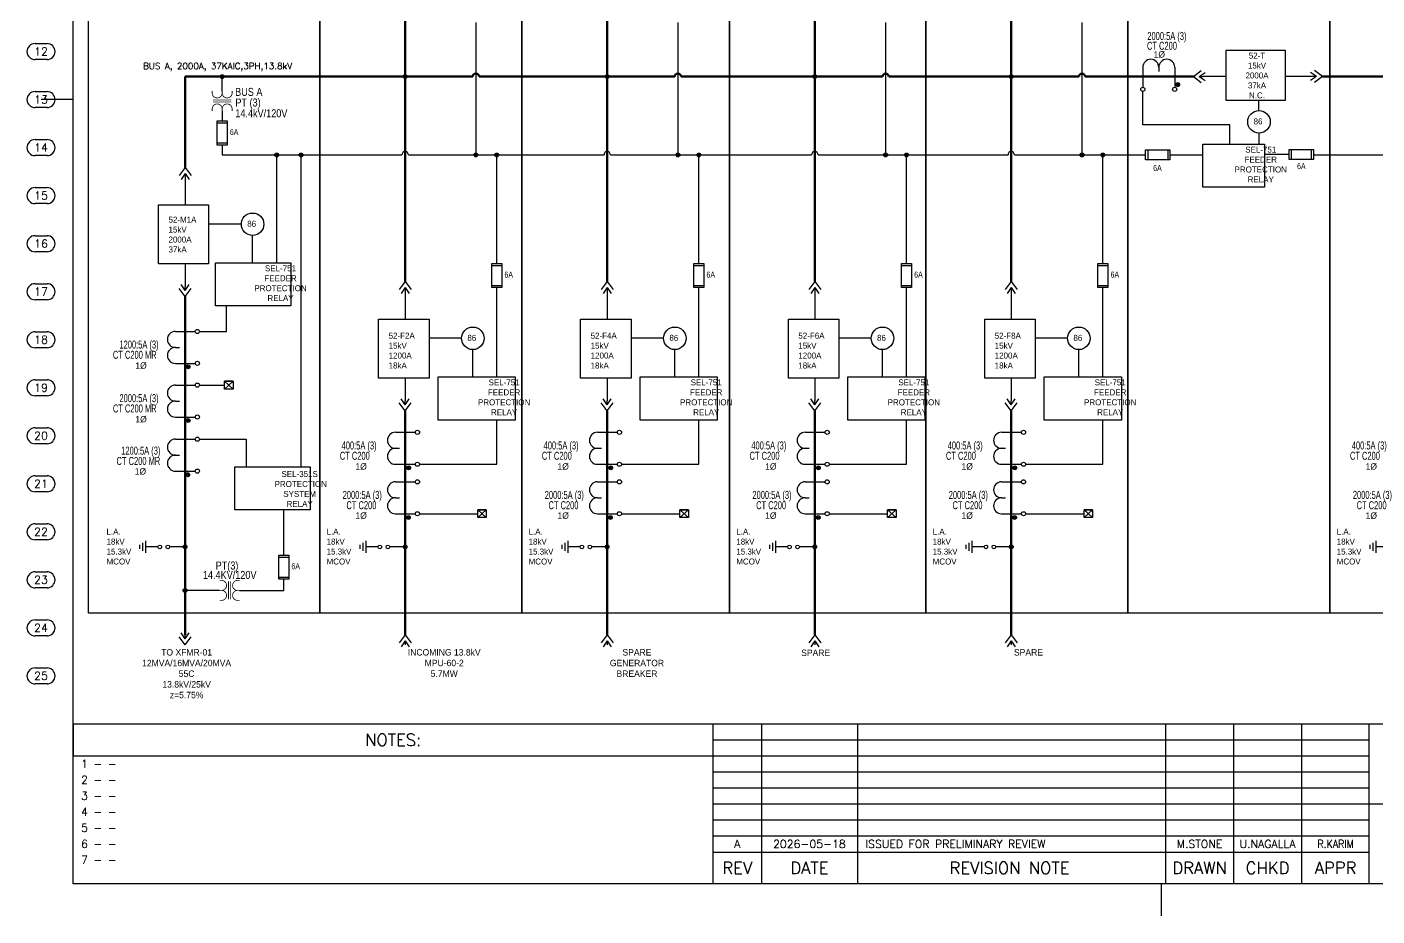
# Model space of a CAD drawing. Header units: inches. Extents: x -0.7 to 34.5, y -0.5 to 22.5.
# Drawn here: x -0.72 to 20.37, y -0.5 to 13.38 of the extents above; entities that cross this region are included whole.
import ezdxf
from ezdxf.enums import TextEntityAlignment as Align

# ---------------------------------------------------------------- set-up
doc = ezdxf.new("R2010")
doc.units = ezdxf.units.IN
doc.header["$MEASUREMENT"] = 0
for name, color, linetype in [('DESC', 7, 'Continuous'), ('INFORBORDER', 3, 'Continuous'), ('MISC', 7, 'Continuous'), ('SYMS', 7, 'Continuous'), ('TEXT', 3, 'Continuous'), ('TEXT2', 8, 'Continuous'), ('WIRES', 7, 'Continuous')]:
    doc.layers.add(name, color=color, linetype=linetype)
doc.styles.get("Standard").update_dxf_attribs({"font": 'ROMANS.SHX'})
doc.styles.add('TITLEBLK', font='romans.shx')
doc.styles.add('WD', font='txt')

# ---------------------------------------------------------------- blocks, each defined once
blk = doc.blocks.new('REVISION')
at = {"color": 3, "ltscale": 0.2}
for tag, p in [('REVISIONH', (2.368, -0.188)), ('REVISIONG', (2.368, -0.438)), ('REVISIONF', (2.368, -0.688)), ('REVISIONE', (2.368, -0.938)), ('REVISIOND', (2.368, -1.188)), ('REVISIONC', (2.368, -1.438)), ('REVISIONB', (2.368, -1.696)), ('REVISIONA', (2.375, -1.938))]:
    blk.add_attdef(tag, p, '', height=0.125, dxfattribs=at)
at = {"layer": 'TEXT', "style": 'TITLEBLK'}
for tag, p in [('REVH', (0.368, -0.125)), ('DATEH', (1.493, -0.125)), ('DRAWNH', (7.594, -0.125)), ('CHKDH', (8.656, -0.125)), ('APPRH', (9.719, -0.125)), ('REVG', (0.368, -0.375)), ('DATEG', (1.493, -0.375)), ('DRAWNG', (7.594, -0.375)), ('CHKDG', (8.656, -0.375)), ('APPRG', (9.719, -0.375)), ('REVF', (0.368, -0.625)), ('DATEF', (1.493, -0.625)), ('DRAWNF', (7.594, -0.625)), ('CHKDF', (8.656, -0.625)), ('APPRF', (9.719, -0.625)), ('REVE', (0.368, -0.875)), ('DATEE', (1.493, -0.875)), ('DRAWNE', (7.594, -0.875)), ('CHKDE', (8.656, -0.875)), ('APPRE', (9.719, -0.875)), ('REVD', (0.368, -1.125)), ('DATED', (1.493, -1.125)), ('DRAWND', (7.594, -1.125)), ('CHKDD', (8.656, -1.125)), ('APPRD', (9.719, -1.125)), ('REVC', (0.368, -1.375)), ('DATEC', (1.493, -1.375)), ('DRAWNC', (7.594, -1.375)), ('CHKDC', (8.656, -1.375)), ('APPRC', (9.719, -1.375)), ('REVB', (0.368, -1.625)), ('DATEB', (1.493, -1.639)), ('DRAWNB', (7.594, -1.625)), ('CHKDB', (8.656, -1.639)), ('APPRB', (9.719, -1.639)), ('REVA', (0.375, -1.875)), ('DATEA', (1.5, -1.875)), ('DRAWNA', (7.594, -1.875)), ('CHKDA', (8.656, -1.875)), ('APPRA', (9.719, -1.875))]:
    blk.add_attdef(tag, text='', height=0.125, dxfattribs=at).set_placement(p, align=Align.MIDDLE)
blk = doc.blocks.new('NOTES')
at = {"layer": 'TEXT', "color": 7}
for tag, p in [('NOTE1', (0.125, 1.8125)), ('NOTE2', (0.125, 1.5625)), ('NOTE3', (0.125, 1.3125)), ('NOTE4', (0.125, 1.0625)), ('NOTE5', (0.125, 0.8125)), ('NOTE6', (0.125, 0.5625)), ('NOTE7', (0.125, 0.3125)), ('NOTE8', (0.125, 0.0625))]:
    blk.add_attdef(tag, p, '', height=0.125, dxfattribs=at)
blk = doc.blocks.new('IOM_TITLE_BLOCK_BORDER')
at = {"layer": 'INFORBORDER', "color": 5}
for p, q in [((0, 0), (0, 22)), ((0, 12.25), (-0.5, 12.25)), ((34, 0), (0, 0)), ((17, -0.5), (17, 0))]:
    blk.add_line(p, q, dxfattribs=at)
blk = doc.blocks.new('LINEREF_ENCASEMENT')
for p, q in [((-0.09375, 0), (0.09375, 0)), ((0.09375, -0.25), (-0.09375, -0.25))]:
    blk.add_line(p, q)
for centre, start, end in [((-0.09375, -0.125), 90, 270), ((0.09375, -0.125), 270, 90)]:
    blk.add_arc(centre, 0.125, start, end)
blk = doc.blocks.new('VCN1PJ')
for p, q in [((0, 0.062), (-0.094, -0.062)), ((0, 0.062), (0.094, -0.062)), ((0, -0.031), (-0.062, -0.125)), ((0, -0.031), (0.062, -0.125)), ((0, -0.031), (0, -0.094))]:
    blk.add_line(p, q)
at = {"style": 'WD', "width": 0.7}
for tag, p in [('INST', (0.229, 0.85)), ('DESC1', (-0.062, 0.511)), ('LOC', (-0.062, 0.68)), ('DESC2', (-0.062, 0.354))]:
    blk.add_attdef(tag, text='', height=0.125, dxfattribs=at).set_placement(p, align=Align.RIGHT)
at = {"style": 'WD'}
blk.add_attdef('TAG1', text='', height=0.125, dxfattribs=at).set_placement((-0.062, 0.094), align=Align.RIGHT)
for tag, p, height, flags in [('WDBLKNAM', (-0.132, 0.045), 0.01, 9), ('FAMILY', (-0.132, 0.064), 0.01, 9), ('X2TERM02', (0, 0.062), 0.0125, 1), ('X2TERMDESC02', (0.026, 0.042), 0.01, 1), ('X8TERM01', (0, -0.094), 0.0125, 1), ('X8TERMDESC01', (0.013, -0.115), 0.01, 1)]:
    blk.add_attdef(tag, p, '', height=height, dxfattribs=dict(at, flags=flags))
at = {"linetype": 'Continuous', "style": 'WD', "flags": 9}
for tag, p in [('MFG', (-0.109, 0)), ('CAT', (-0.107, 0.019)), ('ASSYCODE', (-0.109, -0.014))]:
    blk.add_attdef(tag, text='', height=0.01, dxfattribs=at).set_placement(p, align=Align.CENTER)
at = {"linetype": 'Continuous', "style": 'WD', "flags": 8}
blk.add_attdef('TERM02', (0.047, 0.062), '', height=0.125, dxfattribs=at)
at = {"style": 'WD'}
for tag, p in [('X4LINK', (-0.125, -0.062)), ('X1LINK', (0.125, -0.062))]:
    blk.add_attdef(tag, p, '', height=0.01, dxfattribs=at)
at = {"linetype": 'Continuous', "style": 'WD', "flags": 8}
blk.add_attdef('TERM01', text='', height=0.125, dxfattribs=at).set_placement((0.047, -0.156), align=Align.TOP_LEFT)
blk = doc.blocks.new('VXF1CT')
for p, q in [((-0.344, 0.25), (-0.032, 0.25)), ((-0.344, 0), (-0.281, 0)), ((-0.344, -0.25), (-0.032, -0.25))]:
    blk.add_line(p, q)
for centre in [(0, 0.249), (0, -0.249)]:
    blk.add_circle(centre, 0.0322)
for centre in [(-0.344, 0.125), (-0.344, -0.125)]:
    blk.add_arc(centre, 0.125, 90, 270)
at = {"linetype": 'Continuous', "style": 'WD', "flags": 8}
for tag, p in [('TERM02', (-0.045, 0.267)), ('TERM01', (-0.055, -0.231))]:
    blk.add_attdef(tag, text='', height=0.125, dxfattribs=at).set_placement(p, align=Align.RIGHT)
at = {"style": 'WD'}
for tag, p, height, flags in [('X2TERM02', (0, 0.281), 0.0125, 1), ('X1TERM02', (0.032, 0.249), 0.0125, 1), ('FAMILY', (-0.196, 0.191), 0.01, 9), ('X8TERM01', (0, -0.283), 0.0125, 1), ('X1TERM01', (0.032, -0.251), 0.0125, 1)]:
    blk.add_attdef(tag, p, '', height=height, dxfattribs=dict(at, flags=flags))
blk.add_attdef('TYPE', text='', height=0.125, dxfattribs=at).set_placement((-0.047, -0.047), align=Align.CENTER)
at = {"linetype": 'Continuous', "style": 'WD', "flags": 9}
for tag, p in [('ASSYCODE', (-0.171, 0.119)), ('MFG', (-0.173, 0.143)), ('CAT', (-0.171, 0.162))]:
    blk.add_attdef(tag, text='', height=0.01, dxfattribs=at).set_placement(p, align=Align.CENTER)
at = {"style": 'WD'}
blk.add_attdef('TAG1', (0.281, 0.031), '', height=0.125, dxfattribs=at)
at = {"style": 'WD', "width": 0.7}
blk.add_attdef('RATING1', (0.281, -0.125), '', height=0.125, dxfattribs=at)
for tag, p in [('INST', (-0.227, -0.422)), ('DESC1', (-0.201, -0.757)), ('LOC', (-0.201, -0.601)), ('DESC2', (-0.201, -0.914))]:
    blk.add_attdef(tag, text='', height=0.125, dxfattribs=at).set_placement(p, align=Align.CENTER)
blk = doc.blocks.new('WDDOT')
for radius in [0.03, 0.0187, 0.00929]:
    blk.add_circle((0, 0), radius)
blk = doc.blocks.new('HXF1T1_1-')
for points in [[(-0.156, 0, 0.0125, 0.0125, 0), (-0.126, 0, 0.0125, 0.0125, 1.005682), (-0.125, 0.156, 0, 0, 0)], [(0.156, 0, 0.0125, 0.0125, 0), (0.124, 0, 0.0125, 0.0125, 0.994377), (0.125, -0.156, 0, 0, 0)]]:
    blk.add_lwpolyline(points, format="xyseb")
at = {"const_width": 0.0125}
for points in [[(-0.156, 0.156), (-0.125, 0.156)], [(-0.016, -0.141), (-0.016, 0.141)], [(0.016, -0.141), (0.016, 0.141)], [(0.156, 0.156), (0.125, 0.156)], [(-0.156, -0.156), (-0.125, -0.156)], [(0.156, -0.156), (0.125, -0.156)]]:
    blk.add_lwpolyline(points, dxfattribs=at)
for points in [[(-0.125, -0.156, 1.000009), (-0.125, 0)], [(0.125, 0.156, 1.000009), (0.125, 0)]]:
    blk.add_lwpolyline(points, format="xyb", dxfattribs=at)
at = {"style": 'WD', "width": 0.85}
for tag, p in [('INST', (-0.012, 0.592)), ('LOC', (-0.012, 0.42)), ('TAG1', (-0.01, 0.25)), ('RATING1', (-0.01, -0.344)), ('RATING2', (-0.01, -0.516)), ('DESC1', (-0.01, -0.687)), ('DESC2', (-0.01, -0.859)), ('DESC3', (-0.01, -1.031))]:
    blk.add_attdef(tag, text='', height=0.125, dxfattribs=at).set_placement(p, align=Align.CENTER)
at = {"style": 'WD', "flags": 9}
blk.add_attdef('WDTYPE', text='', height=0.01, dxfattribs=at).set_placement((-0.221, 0.075), align=Align.RIGHT)
at = {"color": 7, "style": 'WD', "flags": 1}
for tag, p in [('X4TERM01', (-0.156, 0)), ('X1TERM02', (0.156, 0))]:
    blk.add_attdef(tag, p, '', height=0.0125, dxfattribs=at)
at = {"style": 'WD'}
for tag, p in [('X2LINK', (0, 0.156)), ('X8LINK', (0, -0.172))]:
    blk.add_attdef(tag, p, '', height=0.01, dxfattribs=at)
at = {"linetype": 'Continuous', "style": 'WD', "flags": 9}
for tag, p in [('ASSYCODE', (0.219, 0.062)), ('MFG', (0.228, 0.089)), ('CAT', (0.23, 0.108))]:
    blk.add_attdef(tag, text='', height=0.01, dxfattribs=at).set_placement(p, align=Align.CENTER)
at = {"style": 'WD', "flags": 9}
for tag, p in [('FAMILY', (0.206, 0.131)), ('CONTACT', (0.206, 0.04))]:
    blk.add_attdef(tag, p, '', height=0.01, dxfattribs=at)
at = {"linetype": 'Continuous', "style": 'WD', "flags": 8}
blk.add_attdef('TERM01', text='', height=0.125, dxfattribs=at).set_placement((-0.229, -0.031), align=Align.TOP_RIGHT)
blk.add_attdef('TERM02', text='', height=0.125, dxfattribs=at).set_placement((0.208, -0.031), align=Align.TOP_LEFT)
blk = doc.blocks.new('VFU1')
for p, q in [((-0.078, -0.188), (-0.078, 0.188)), ((-0.078, 0.188), (0.078, 0.188)), ((-0.078, 0.156), (0.078, 0.156)), ((0.078, 0.188), (0.078, -0.188)), ((-0.078, -0.156), (0.078, -0.156)), ((0.078, -0.188), (-0.078, -0.188))]:
    blk.add_line(p, q)
at = {"linetype": 'Continuous', "style": 'WD'}
for tag, height, flags, p in [('TERM01', 0.0625, 8, (-0.055, 0.207)), ('MFG', 0.01, 9, (-0.08, -0.088)), ('CAT', 0.01, 9, (-0.08, -0.073))]:
    blk.add_attdef(tag, text='', height=height, dxfattribs=dict(at, flags=flags)).set_placement(p, align=Align.RIGHT)
at = {"style": 'WD'}
for tag, p, height, width in [('INST', (0.281, 0.163), 0.0625, 0.7), ('TAG1', (0.158, -0.061), 0.109, 0.9), ('LOC', (0.281, 0.078), 0.0625, 0.7), ('DESC1', (0.281, -0.196), 0.0625, 0.7), ('DESC2', (0.281, -0.29), 0.0625, 0.7), ('DESC3', (0.281, -0.375), 0.0625, 0.7)]:
    blk.add_attdef(tag, p, '', height=height, dxfattribs=dict(at, width=width))
at = {"color": 7, "style": 'WD'}
for tag, p in [('X4LINK', (-0.125, 0)), ('X1LINK', (0.141, 0))]:
    blk.add_attdef(tag, p, '', height=0.01, dxfattribs=at)
at = {"style": 'WD', "width": 0.7}
blk.add_attdef('RATING1', text='', height=0.0938, rotation=90, dxfattribs=at).set_placement((0, 0), align=Align.MIDDLE_CENTER)
at = {"color": 7, "style": 'WD', "flags": 1}
for tag, p in [('X2TERM01', (0, 0.188)), ('X8TERM02', (0, -0.188))]:
    blk.add_attdef(tag, p, '', height=0.0109, dxfattribs=at)
at = {"linetype": 'Continuous', "style": 'WD', "flags": 9}
blk.add_attdef('ASSYCODE', text='', height=0.01, dxfattribs=at).set_placement((-0.098, -0.108), align=Align.CENTER)
at = {"style": 'WD', "flags": 9}
blk.add_attdef('FAMILY', text='', height=0.01, dxfattribs=at).set_placement((-0.08, -0.036), align=Align.RIGHT)
at = {"linetype": 'Continuous', "style": 'WD', "flags": 8}
blk.add_attdef('TERM02', text='', height=0.0625, dxfattribs=at).set_placement((-0.041, -0.213), align=Align.TOP_RIGHT)
blk = doc.blocks.new('HGND2')
for p, q in [((0, 0.09375), (0, -0.09375)), ((0.046875, 0.0625), (0.046875, -0.0625)), ((0.09375, 0.03125), (0.09375, -0.03125))]:
    blk.add_line(p, q)
at = {"style": 'WD', "flags": 1}
blk.add_attdef('X4TERM01', (0, 0), '', height=0.01, dxfattribs=at)
blk = doc.blocks.new('VXF1T1_1-')
at = {"const_width": 0.0125}
for points in [[(-0.156, 0.156), (-0.156, 0.125)], [(-0.141, 0.016), (0.141, 0.016)], [(0, 0.156), (0, 0.125)], [(0.156, 0.156), (0.156, 0.125)], [(-0.156, -0.156), (-0.156, -0.125)], [(-0.141, -0.016), (0.141, -0.016)], [(0, -0.156), (0, -0.125)], [(0.156, -0.156), (0.156, -0.125)]]:
    blk.add_lwpolyline(points, dxfattribs=at)
for points in [[(-0.156, 0.125, 1.000009), (0, 0.125)], [(0, 0.125, 1.000009), (0.156, 0.125)], [(0, -0.125, 1.000009), (-0.156, -0.125)], [(0.156, -0.125, 1.000009), (0, -0.125)]]:
    blk.add_lwpolyline(points, format="xyb", dxfattribs=at)
at = {"linetype": 'Continuous', "style": 'WD', "width": 0.85, "flags": 8}
blk.add_attdef('TERM01', text='', height=0.125, dxfattribs=at).set_placement((-0.055, 0.238), align=Align.RIGHT)
at = {"style": 'WD', "width": 0.85}
for tag, p in [('LOC', (0.203, 0.109)), ('INST', (0.203, 0.281)), ('TAG1', (0.205, -0.061)), ('DESC1', (0.203, -0.234)), ('DESC2', (0.203, -0.406)), ('DESC3', (0.203, -0.578))]:
    blk.add_attdef(tag, p, '', height=0.125, dxfattribs=at)
for tag, p in [('RATING1', (-0.281, 0.031)), ('RATING2', (-0.281, -0.141))]:
    blk.add_attdef(tag, text='', height=0.125, dxfattribs=at).set_placement(p, align=Align.RIGHT)
at = {"color": 7, "style": 'WD', "flags": 1}
for tag, p in [('X2TERM01', (0, 0.156)), ('X8TERM02', (0, -0.156))]:
    blk.add_attdef(tag, p, '', height=0.0125, dxfattribs=at)
at = {"style": 'WD', "flags": 9}
for tag, p in [('WDBLKNAM', (-0.191, -0.153)), ('FAMILY', (-0.205, -0.021)), ('WDTYPE', (-0.191, -0.138))]:
    blk.add_attdef(tag, text='', height=0.01, dxfattribs=at).set_placement(p, align=Align.RIGHT)
at = {"linetype": 'Continuous', "style": 'WD', "flags": 9}
blk.add_attdef('ASSYCODE', text='', height=0.01, dxfattribs=at).set_placement((-0.216, -0.091), align=Align.CENTER)
for tag, p in [('MFG', (-0.205, -0.073)), ('CAT', (-0.205, -0.058))]:
    blk.add_attdef(tag, text='', height=0.01, dxfattribs=at).set_placement(p, align=Align.RIGHT)
at = {"linetype": 'Continuous', "style": 'WD', "width": 0.85, "flags": 8}
blk.add_attdef('TERM02', text='', height=0.125, dxfattribs=at).set_placement((-0.041, -0.213), align=Align.TOP_RIGHT)
blk = doc.blocks.new('HXF1CT')
for p, q in [((-0.25, 0.344), (-0.25, 0.032)), ((0, 0.344), (0, 0.281)), ((0.25, 0.344), (0.25, 0.032))]:
    blk.add_line(p, q)
for centre in [(-0.249, 0), (0.249, 0)]:
    blk.add_circle(centre, 0.0322)
for centre in [(-0.125, 0.344), (0.125, 0.344)]:
    blk.add_arc(centre, 0.125, 0, 180)
at = {"style": 'WD', "width": 0.7}
for tag, p in [('INST', (-0.388, 0.577)), ('LOC', (-0.388, 0.408)), ('DESC1', (-0.388, 0.252)), ('DESC2', (-0.388, 0.095))]:
    blk.add_attdef(tag, text='', height=0.125, dxfattribs=at).set_placement(p, align=Align.RIGHT)
at = {"style": 'WD'}
blk.add_attdef('TYPE', text='', height=0.125, dxfattribs=at).set_placement((0, 0.125), align=Align.CENTER)
blk.add_attdef('TAG1', (0.368, 0.188), '', height=0.125, dxfattribs=at)
for tag, p, height, flags in [('X4TERM01', (-0.281, 0), 0.0125, 1), ('X1TERM02', (0.281, 0), 0.0125, 1), ('FAMILY', (0.304, 0.191), 0.01, 9), ('X8TERM01', (-0.249, -0.032), 0.0125, 1), ('X8TERM02', (0.249, -0.032), 0.0125, 1)]:
    blk.add_attdef(tag, p, '', height=height, dxfattribs=dict(at, flags=flags))
at = {"linetype": 'Continuous', "style": 'WD', "flags": 9}
for tag, p in [('ASSYCODE', (0.328, 0.125)), ('MFG', (0.327, 0.143)), ('CAT', (0.329, 0.162))]:
    blk.add_attdef(tag, text='', height=0.01, dxfattribs=at).set_placement(p, align=Align.CENTER)
at = {"style": 'WD', "width": 0.7}
blk.add_attdef('RATING1', (0.368, 0.031), '', height=0.125, dxfattribs=at)
at = {"linetype": 'Continuous', "style": 'WD', "flags": 8}
for tag, p in [('TERM01', (-0.188, -0.031)), ('TERM02', (0.328, -0.031))]:
    blk.add_attdef(tag, text='', height=0.125, dxfattribs=at).set_placement(p, align=Align.TOP_LEFT)
blk = doc.blocks.new('HFU1')
for p, q in [((-0.188, -0.078), (-0.188, 0.078)), ((-0.188, 0.078), (0.188, 0.078)), ((-0.156, 0.078), (-0.156, -0.078)), ((0.156, 0.078), (0.156, -0.078)), ((0.188, 0.078), (0.188, -0.078)), ((0.188, -0.078), (-0.188, -0.078))]:
    blk.add_line(p, q)
at = {"style": 'WD', "width": 0.7}
for tag, p in [('INST', (0, 0.366)), ('LOC', (0, 0.281)), ('DESC1', (0.008, -0.228)), ('DESC2', (0.008, -0.322)), ('DESC3', (0.008, -0.406))]:
    blk.add_attdef(tag, text='', height=0.0625, dxfattribs=at).set_placement(p, align=Align.CENTER)
at = {"style": 'WD'}
blk.add_attdef('TAG1', text='', height=0.109, dxfattribs=at).set_placement((0, 0.125), align=Align.CENTER)
at = {"linetype": 'Continuous', "style": 'WD', "flags": 9}
for tag, p in [('ASSYCODE', (0.157, 0.251)), ('MFG', (0.156, 0.083)), ('CAT', (0.156, 0.102))]:
    blk.add_attdef(tag, text='', height=0.01, dxfattribs=at).set_placement(p, align=Align.CENTER)
at = {"style": 'WD'}
for tag, p, height, flags in [('X4TERM01', (-0.188, 0), 0.0109, 1), ('FAMILY', (0.129, 0.108), 0.01, 9), ('X1TERM02', (0.188, 0), 0.0109, 1)]:
    blk.add_attdef(tag, p, '', height=height, dxfattribs=dict(at, flags=flags))
at = {"style": 'WD', "width": 0.7}
blk.add_attdef('RATING1', text='', height=0.0938, dxfattribs=at).set_placement((0, 0), align=Align.MIDDLE_CENTER)
at = {"style": 'WD'}
for tag, p in [('X2LINK', (0, 0.109)), ('X8LINK', (0, -0.109))]:
    blk.add_attdef(tag, p, '', height=0.01, dxfattribs=at)
at = {"linetype": 'Continuous', "style": 'WD', "flags": 8}
blk.add_attdef('TERM01', text='', height=0.0625, dxfattribs=at).set_placement((-0.25, -0.016), align=Align.TOP_RIGHT)
blk.add_attdef('TERM02', text='', height=0.0625, dxfattribs=at).set_placement((0.25, -0.016), align=Align.TOP_LEFT)

msp = doc.modelspace()

# ---------------------------------------------------------------- linework, layer by layer
at = {"color": 7, "lineweight": 70, "ltscale": 0.4}
for p, q in [((5.187, 12.609), (5.187, 13.58)), ((8.343, 12.609), (8.343, 13.58)), ((11.586, 12.609), (11.586, 13.58)), ((14.653, 12.609), (14.653, 13.58)), ((1.75, 11.192), (1.75, 12.609)), ((1.75, 12.609), (6.242, 12.609)), ((5.187, 9.408), (5.187, 12.609)), ((6.342, 12.609), (9.397, 12.609)), ((8.343, 9.408), (8.343, 12.609)), ((9.497, 12.609), (12.641, 12.609)), ((11.586, 9.408), (11.586, 12.609)), ((12.741, 12.609), (15.708, 12.609)), ((14.653, 9.408), (14.653, 12.609)), ((15.808, 12.609), (17.497, 12.609)), ((22.018, 12.609), (19.515, 12.609)), ((1.75, 9.174), (1.75, 3.893)), ((5.187, 7.391), (5.187, 3.893)), ((8.343, 7.391), (8.343, 3.893)), ((11.586, 7.391), (11.586, 3.893)), ((14.653, 7.391), (14.653, 3.893))]:
    msp.add_line(p, q, dxfattribs=at)
at = {"color": 7, "ltscale": 0.2}
for p, q in [((2.367, 7.73), (2.499, 7.853)), ((2.499, 7.853), (2.367, 7.853)), ((2.367, 7.853), (2.499, 7.73)), ((6.324, 5.721), (6.455, 5.844)), ((6.455, 5.844), (6.324, 5.844)), ((6.324, 5.844), (6.455, 5.721)), ((9.479, 5.721), (9.611, 5.844)), ((9.611, 5.844), (9.479, 5.844)), ((9.479, 5.844), (9.611, 5.721)), ((12.723, 5.721), (12.854, 5.844)), ((12.854, 5.844), (12.723, 5.844)), ((12.723, 5.844), (12.854, 5.721)), ((15.79, 5.721), (15.921, 5.844)), ((15.921, 5.844), (15.79, 5.844)), ((15.79, 5.844), (15.921, 5.721))]:
    msp.add_line(p, q, dxfattribs=at)
for points in [[(0.243, 18.281), (3.853, 18.281), (3.853, 4.231), (0.243, 4.231)], [(3.853, 18.281), (7.008, 18.281), (7.008, 4.231), (3.853, 4.231)], [(7.008, 18.281), (10.252, 18.281), (10.252, 4.231), (7.008, 4.231)], [(10.252, 18.281), (13.319, 18.281), (13.319, 4.231), (10.252, 4.231)], [(13.319, 18.281), (16.474, 18.281), (16.474, 4.231), (13.319, 4.231)], [(16.474, 18.281), (19.629, 18.281), (19.629, 4.231), (16.474, 4.231)], [(19.629, 18.281), (23.059, 18.281), (23.059, 4.231), (19.629, 4.231)], [(18.929, 13.023), (18.929, 12.234), (18.009, 12.234), (18.009, 13.023)], [(17.643, 11.555), (18.606, 11.555), (18.606, 10.882), (17.643, 10.882)], [(1.337, 10.606), (2.114, 10.606), (2.114, 9.686), (1.337, 9.686)], [(2.225, 9.7), (3.404, 9.7), (3.404, 9.027), (2.225, 9.027)], [(4.773, 8.823), (5.562, 8.823), (5.562, 7.902), (4.773, 7.902)], [(7.928, 8.823), (8.718, 8.823), (8.718, 7.902), (7.928, 7.902)], [(11.172, 8.823), (11.961, 8.823), (11.961, 7.902), (11.172, 7.902)], [(14.239, 8.823), (15.028, 8.823), (15.028, 7.902), (14.239, 7.902)], [(2.367, 7.853), (2.499, 7.853), (2.499, 7.73), (2.367, 7.73)], [(5.703, 7.918), (6.907, 7.918), (6.907, 7.246), (5.703, 7.246)], [(8.859, 7.918), (10.062, 7.918), (10.062, 7.246), (8.859, 7.246)], [(12.102, 7.918), (13.306, 7.918), (13.306, 7.246), (12.102, 7.246)], [(15.169, 7.918), (16.373, 7.918), (16.373, 7.246), (15.169, 7.246)], [(2.525, 6.516), (3.704, 6.516), (3.704, 5.844), (2.525, 5.844)], [(6.324, 5.844), (6.455, 5.844), (6.455, 5.721), (6.324, 5.721)], [(9.479, 5.844), (9.611, 5.844), (9.611, 5.721), (9.479, 5.721)], [(12.723, 5.844), (12.854, 5.844), (12.854, 5.721), (12.723, 5.721)], [(15.79, 5.844), (15.921, 5.844), (15.921, 5.721), (15.79, 5.721)]]:
    msp.add_lwpolyline(points, close=True, dxfattribs=at)
at = {"color": 5, "ltscale": 0.2}
msp.add_lwpolyline([(0, 2.5), (0, 2), (10, 2), (10, 2.5)], dxfattribs=at)
at = {"color": 7, "ltscale": 0.2}
for centre, radius in [((18.522, 11.902), 0.176), ((2.805, 10.303), 0.176), ((6.243, 8.522), 0.176), ((9.398, 8.522), 0.176), ((12.642, 8.522), 0.176), ((15.709, 8.522), 0.176), ((1.356, 5.265), 0.0289), ((1.48, 5.265), 0.0289), ((4.793, 5.265), 0.0289), ((4.917, 5.265), 0.0289), ((7.948, 5.265), 0.0289), ((8.072, 5.265), 0.0289), ((11.192, 5.265), 0.0289), ((11.316, 5.265), 0.0289), ((14.259, 5.265), 0.0289), ((14.383, 5.265), 0.0289)]:
    msp.add_circle(centre, radius, dxfattribs=at)
at = {"color": 7, "lineweight": 70, "ltscale": 0.4}
for centre in [(6.292, 12.609), (9.447, 12.609), (12.691, 12.609), (15.758, 12.609)]:
    msp.add_arc(centre, 0.05, 0, 180, dxfattribs=at)
at = {"layer": 'INFORBORDER', "color": 5}
for p, q in [((0, 2.5), (34, 2.5)), ((10, 0), (10, 2.5)), ((20.243, 0), (20.243, 2.5)), ((20.243, 1.254), (27.134, 1.254))]:
    msp.add_line(p, q, dxfattribs=at)
at = {"layer": 'INFORBORDER', "color": 51}
for p, q in [((10.75, 2.5), (10.75, 0)), ((12.25, 2.5), (12.25, 0)), ((17.062, 2.5), (17.062, 0)), ((18.125, 2.5), (18.125, 0)), ((19.188, 2.5), (19.188, 0)), ((10, 2.25), (20.243, 2.25)), ((10, 2), (20.243, 2)), ((10, 1.75), (20.243, 1.75)), ((10, 1.5), (20.243, 1.5)), ((10, 1.25), (20.243, 1.25)), ((10, 1), (20.243, 1)), ((10, 0.75), (20.243, 0.75))]:
    msp.add_line(p, q, dxfattribs=at)
at = {"layer": 'INFORBORDER', "color": 240}
msp.add_line((10, 0.499), (20.243, 0.499), dxfattribs=at)
at = {"layer": 'WIRES', "color": 7, "ltscale": 0.2}
for p, q in [((6.292, 13.455), (6.292, 11.386)), ((9.447, 13.455), (9.447, 11.386)), ((12.691, 13.455), (12.691, 11.386)), ((15.758, 13.455), (15.758, 11.386)), ((2.329, 12.385), (2.329, 12.609)), ((18.009, 12.609), (17.653, 12.609)), ((19.358, 12.609), (18.929, 12.609)), ((16.708, 11.856), (16.708, 12.377)), ((18.522, 12.078), (18.522, 12.234)), ((2.329, 12.072), (2.329, 11.917)), ((18.066, 11.856), (16.708, 11.856)), ((18.066, 11.555), (18.066, 11.856)), ((18.522, 11.726), (18.522, 11.555)), ((2.329, 11.542), (2.329, 11.386)), ((2.329, 11.386), (5.137, 11.386)), ((3.181, 9.7), (3.181, 11.386)), ((3.561, 6.516), (3.561, 11.386)), ((5.237, 11.386), (8.293, 11.386)), ((6.618, 9.691), (6.618, 11.386)), ((8.393, 11.386), (11.536, 11.386)), ((9.773, 9.691), (9.773, 11.386)), ((11.636, 11.386), (14.603, 11.386)), ((13.017, 9.691), (13.017, 11.386)), ((14.703, 11.386), (16.752, 11.386)), ((16.084, 9.691), (16.084, 11.386)), ((17.127, 11.386), (17.643, 11.386)), ((18.995, 11.391), (18.607, 11.391)), ((19.37, 11.386), (20.914, 11.386)), ((1.75, 11.035), (1.75, 10.606)), ((2.629, 10.303), (2.114, 10.303)), ((2.805, 9.7), (2.805, 10.127)), ((1.75, 9.686), (1.75, 9.33)), ((6.618, 7.918), (6.618, 9.316)), ((9.773, 7.918), (9.773, 9.316)), ((13.017, 7.918), (13.017, 9.316)), ((16.084, 7.918), (16.084, 9.316)), ((5.187, 9.252), (5.187, 8.823)), ((8.343, 9.252), (8.343, 8.823)), ((11.586, 9.252), (11.586, 8.823)), ((14.653, 9.252), (14.653, 8.823)), ((2.396, 8.629), (2.396, 9.027)), ((1.974, 8.629), (2.396, 8.629)), ((6.066, 8.522), (5.562, 8.522)), ((9.222, 8.522), (8.718, 8.522)), ((12.465, 8.522), (11.961, 8.522)), ((15.532, 8.522), (15.028, 8.522)), ((6.243, 7.918), (6.243, 8.345)), ((9.398, 7.918), (9.398, 8.345)), ((12.642, 7.918), (12.642, 8.345)), ((15.709, 7.918), (15.709, 8.345)), ((5.187, 7.902), (5.187, 7.547)), ((8.343, 7.902), (8.343, 7.547)), ((11.586, 7.902), (11.586, 7.547)), ((14.653, 7.902), (14.653, 7.547)), ((1.974, 7.791), (2.367, 7.791)), ((6.618, 6.555), (6.618, 7.246)), ((9.773, 6.555), (9.773, 7.246)), ((13.017, 6.555), (13.017, 7.246)), ((16.084, 6.555), (16.084, 7.246)), ((1.974, 6.946), (2.702, 6.946)), ((2.702, 6.946), (2.702, 6.513)), ((5.411, 6.555), (6.618, 6.555)), ((8.567, 6.555), (9.773, 6.555)), ((11.81, 6.555), (13.017, 6.555)), ((14.877, 6.555), (16.084, 6.555)), ((3.291, 5.136), (3.291, 5.846)), ((5.411, 5.782), (6.324, 5.782)), ((8.567, 5.782), (9.479, 5.782)), ((11.81, 5.782), (12.723, 5.782)), ((14.877, 5.782), (15.79, 5.782)), ((1.327, 5.265), (1.133, 5.265)), ((1.75, 5.265), (1.509, 5.265)), ((4.764, 5.265), (4.571, 5.265)), ((5.187, 5.265), (4.946, 5.265)), ((7.919, 5.265), (7.726, 5.265)), ((8.343, 5.265), (8.101, 5.265)), ((11.163, 5.265), (10.97, 5.265)), ((11.586, 5.265), (11.345, 5.265)), ((14.23, 5.265), (14.036, 5.265)), ((14.653, 5.265), (14.412, 5.265)), ((20.54, 5.265), (20.347, 5.265)), ((3.291, 4.585), (3.291, 4.761)), ((2.288, 4.585), (1.75, 4.585)), ((2.601, 4.585), (3.291, 4.585))]:
    msp.add_line(p, q, dxfattribs=at)
for centre in [(5.187, 11.386), (8.343, 11.386), (11.586, 11.386), (14.653, 11.386)]:
    msp.add_arc(centre, 0.05, 0, 180, dxfattribs=at)

# ---------------------------------------------------------------- block references
at = {"color": 7, "ltscale": 0.2}
msp.add_blockref('IOM_TITLE_BLOCK_BORDER', (0, 0), dxfattribs=at)
at = {"color": 7}
for p in [(-0.5, 13.125), (-0.5, 12.375), (-0.5, 11.625), (-0.5, 10.875), (-0.5, 10.125), (-0.5, 9.375), (-0.5, 8.625), (-0.5, 7.875), (-0.5, 7.125), (-0.5, 6.375), (-0.5, 5.625), (-0.5, 4.875), (-0.5, 4.125), (-0.5, 3.375)]:
    msp.add_blockref('LINEREF_ENCASEMENT', p, dxfattribs=at)
at = {"color": 7, "lineweight": 70, "ltscale": 0.4}
for p in [(5.187, 12.609), (8.343, 12.609), (11.586, 12.609), (14.653, 12.609)]:
    msp.add_blockref('WDDOT', p, dxfattribs=at)
at = {"color": 7}
ref = msp.add_blockref('NOTES', (0, 2.5), dxfattribs=at)
ref.add_attrib('NOTE1', '1 - -', (0.125, 1.814), dxfattribs={"layer": 'TEXT', "color": 8, "height": 0.125})
ref.add_attrib('NOTE2', '2 - -', (0.125, 1.564), dxfattribs={"layer": 'TEXT', "color": 8, "height": 0.125})
ref.add_attrib('NOTE3', '3 - -', (0.125, 1.314), dxfattribs={"layer": 'TEXT', "color": 8, "height": 0.125})
ref.add_attrib('NOTE4', '4 - -', (0.125, 1.064), dxfattribs={"layer": 'TEXT', "color": 8, "height": 0.125})
ref.add_attrib('NOTE5', '5 - -', (0.125, 0.814), dxfattribs={"layer": 'TEXT', "color": 8, "height": 0.125})
ref.add_attrib('NOTE6', '6 - -', (0.125, 0.564), dxfattribs={"layer": 'TEXT', "color": 8, "height": 0.125})
ref.add_attrib('NOTE7', '7 - -', (0.125, 0.314), dxfattribs={"layer": 'TEXT', "color": 8, "height": 0.125})
at = {"color": 8}
ref = msp.add_blockref('REVISION', (10, 2.5), dxfattribs=at)
ref.add_attrib('REVA', 'A', dxfattribs={"layer": 'TEXT', "height": 0.125, "style": 'TITLEBLK'}).set_placement((10.375, 0.625), align=Align.MIDDLE)
ref.add_attrib('DATEA', '2026-05-18', dxfattribs={"layer": 'TEXT', "height": 0.125, "style": 'TITLEBLK'}).set_placement((11.5, 0.625), align=Align.MIDDLE)
ref.add_attrib('REVISIONA', 'ISSUED FOR PRELIMINARY REVIEW', (12.375, 0.562), dxfattribs={"color": 3, "ltscale": 0.2, "height": 0.125})
ref.add_attrib('DRAWNA', 'M.STONE', dxfattribs={"layer": 'TEXT', "height": 0.125, "style": 'TITLEBLK'}).set_placement((17.594, 0.625), align=Align.MIDDLE)
ref.add_attrib('CHKDA', 'U.NAGALLA', dxfattribs={"layer": 'TEXT', "height": 0.125, "style": 'TITLEBLK'}).set_placement((18.656, 0.625), align=Align.MIDDLE)
ref.add_attrib('APPRA', 'R.KARIM', dxfattribs={"layer": 'TEXT', "height": 0.125, "style": 'TITLEBLK', "width": 0.86}).set_placement((19.719, 0.625), align=Align.MIDDLE)
at = {"layer": 'SYMS', "color": 7, "ltscale": 0.2}
ref = msp.add_blockref('HXF1CT', (16.957, 12.41), dxfattribs=at)
ref.add_attrib('DESC1', '2000:5A (3)', dxfattribs={"layer": 'DESC', "height": 0.125, "style": 'WD', "width": 0.7}).set_placement((17.39, 13.181), align=Align.RIGHT)
ref.add_attrib('DESC2', 'CT C200', dxfattribs={"layer": 'DESC', "height": 0.125, "style": 'WD', "width": 0.7}).set_placement((17.241, 13.028), align=Align.RIGHT)
at = {"layer": 'SYMS', "color": 7, "ltscale": 0.2, "xscale": -1}
for p, rotation in [((17.559, 12.609), 90), ((1.75, 9.237), 180), ((5.187, 7.453), 180), ((8.343, 7.453), 180), ((11.586, 7.453), 180), ((14.653, 7.453), 180), ((1.75, 3.799), 180)]:
    msp.add_blockref('VCN1PJ', p, dxfattribs=dict(at, rotation=rotation))
at = {"layer": 'SYMS', "color": 7, "ltscale": 0.2, "rotation": 270}
msp.add_blockref('VCN1PJ', (19.452, 12.609), dxfattribs=at)
at = {"layer": 'SYMS', "color": 7, "ltscale": 0.2}
for name, p in [('WDDOT', (2.329, 12.609)), ('WDDOT', (17.253, 12.484)), ('WDDOT', (3.181, 11.386)), ('WDDOT', (3.561, 11.386)), ('WDDOT', (6.292, 11.386)), ('WDDOT', (6.618, 11.386)), ('WDDOT', (9.447, 11.386)), ('WDDOT', (9.773, 11.386)), ('WDDOT', (12.691, 11.386)), ('WDDOT', (13.017, 11.386)), ('WDDOT', (15.758, 11.386)), ('WDDOT', (16.084, 11.386)), ('VCN1PJ', (1.75, 11.129)), ('VCN1PJ', (5.187, 9.346)), ('VCN1PJ', (8.343, 9.346)), ('VCN1PJ', (11.586, 9.346)), ('VCN1PJ', (14.653, 9.346)), ('WDDOT', (1.799, 8.076)), ('WDDOT', (1.799, 7.238)), ('WDDOT', (1.794, 6.391)), ('WDDOT', (5.242, 6.499)), ('WDDOT', (8.398, 6.499)), ('WDDOT', (11.641, 6.499)), ('WDDOT', (14.708, 6.499)), ('WDDOT', (5.24, 5.723)), ('WDDOT', (8.395, 5.723)), ('WDDOT', (11.639, 5.723)), ('WDDOT', (14.706, 5.723)), ('WDDOT', (1.75, 5.265)), ('WDDOT', (5.187, 5.265)), ('WDDOT', (8.343, 5.265)), ('WDDOT', (11.586, 5.265)), ('WDDOT', (14.653, 5.265)), ('WDDOT', (1.75, 4.585)), ('VCN1PJ', (5.187, 3.83)), ('VCN1PJ', (8.343, 3.83)), ('VCN1PJ', (11.586, 3.83)), ('VCN1PJ', (14.653, 3.83))]:
    msp.add_blockref(name, p, dxfattribs=at)
ref = msp.add_blockref('VXF1T1_1-', (2.329, 12.229), dxfattribs=at)
ref.add_attrib('DESC2', 'PT (3)', (2.536, 12.142), dxfattribs={"layer": 'DESC', "height": 0.125, "style": 'WD', "width": 0.85})
ref.add_attrib('DESC1', 'BUS A', (2.532, 12.308), dxfattribs={"layer": 'DESC', "height": 0.125, "style": 'WD', "width": 0.85})
ref.add_attrib('DESC3', '14.4kV/120V', (2.535, 11.974), dxfattribs={"layer": 'DESC', "height": 0.125, "style": 'WD', "width": 0.85})
ref = msp.add_blockref('VFU1', (2.329, 11.729), dxfattribs=at)
ref.add_attrib('RATING1', '6A', dxfattribs={"layer": 'MISC', "height": 0.0938, "style": 'WD', "width": 0.7}).set_placement((2.516, 11.743), align=Align.MIDDLE_CENTER)
ref = msp.add_blockref('HFU1', (16.94, 11.386), dxfattribs=at)
ref.add_attrib('RATING1', '6A', dxfattribs={"layer": 'MISC', "height": 0.0938, "style": 'WD', "width": 0.7}).set_placement((16.936, 11.181), align=Align.MIDDLE_CENTER)
ref = msp.add_blockref('HFU1', (19.183, 11.391), dxfattribs=at)
ref.add_attrib('RATING1', '6A', dxfattribs={"layer": 'MISC', "height": 0.0938, "style": 'WD', "width": 0.7}).set_placement((19.184, 11.211), align=Align.MIDDLE_CENTER)
ref = msp.add_blockref('VFU1', (6.618, 9.503), dxfattribs=at)
ref.add_attrib('RATING1', '6A', dxfattribs={"layer": 'MISC', "height": 0.0938, "style": 'WD', "width": 0.7}).set_placement((6.805, 9.517), align=Align.MIDDLE_CENTER)
ref = msp.add_blockref('VFU1', (9.773, 9.503), dxfattribs=at)
ref.add_attrib('RATING1', '6A', dxfattribs={"layer": 'MISC', "height": 0.0938, "style": 'WD', "width": 0.7}).set_placement((9.96, 9.517), align=Align.MIDDLE_CENTER)
ref = msp.add_blockref('VFU1', (13.017, 9.503), dxfattribs=at)
ref.add_attrib('RATING1', '6A', dxfattribs={"layer": 'MISC', "height": 0.0938, "style": 'WD', "width": 0.7}).set_placement((13.204, 9.517), align=Align.MIDDLE_CENTER)
ref = msp.add_blockref('VFU1', (16.084, 9.503), dxfattribs=at)
ref.add_attrib('RATING1', '6A', dxfattribs={"layer": 'MISC', "height": 0.0938, "style": 'WD', "width": 0.7}).set_placement((16.271, 9.517), align=Align.MIDDLE_CENTER)
ref = msp.add_blockref('VXF1CT', (1.942, 8.38), dxfattribs=at)
ref.add_attrib('DESC1', '1200:5A (3)', dxfattribs={"layer": 'DESC', "height": 0.125, "style": 'WD', "width": 0.7}).set_placement((1.031, 8.362), align=Align.CENTER)
ref.add_attrib('DESC2', 'CT C200 MR', dxfattribs={"layer": 'DESC', "height": 0.125, "style": 'WD', "width": 0.7}).set_placement((0.964, 8.202), align=Align.CENTER)
ref = msp.add_blockref('VXF1CT', (1.942, 7.542), dxfattribs=at)
ref.add_attrib('DESC1', '2000:5A (3)', dxfattribs={"layer": 'DESC', "height": 0.125, "style": 'WD', "width": 0.7}).set_placement((1.031, 7.525), align=Align.CENTER)
ref.add_attrib('DESC2', 'CT C200 MR', dxfattribs={"layer": 'DESC', "height": 0.125, "style": 'WD', "width": 0.7}).set_placement((0.964, 7.364), align=Align.CENTER)
ref = msp.add_blockref('VXF1CT', (1.942, 6.697), dxfattribs=at)
ref.add_attrib('DESC1', '1200:5A (3)', dxfattribs={"layer": 'DESC', "height": 0.125, "style": 'WD', "width": 0.7}).set_placement((1.059, 6.705), align=Align.CENTER)
ref.add_attrib('DESC2', 'CT C200 MR', dxfattribs={"layer": 'DESC', "height": 0.125, "style": 'WD', "width": 0.7}).set_placement((1.021, 6.544), align=Align.CENTER)
ref = msp.add_blockref('VXF1CT', (5.379, 6.804), dxfattribs=at)
ref.add_attrib('DESC1', '400:5A (3)', dxfattribs={"layer": 'DESC', "height": 0.125, "style": 'WD', "width": 0.7}).set_placement((4.468, 6.786), align=Align.CENTER)
ref.add_attrib('DESC2', 'CT C200', dxfattribs={"layer": 'DESC', "height": 0.125, "style": 'WD', "width": 0.7}).set_placement((4.401, 6.625), align=Align.CENTER)
ref = msp.add_blockref('VXF1CT', (8.534, 6.804), dxfattribs=at)
ref.add_attrib('DESC1', '400:5A (3)', dxfattribs={"layer": 'DESC', "height": 0.125, "style": 'WD', "width": 0.7}).set_placement((7.623, 6.786), align=Align.CENTER)
ref.add_attrib('DESC2', 'CT C200', dxfattribs={"layer": 'DESC', "height": 0.125, "style": 'WD', "width": 0.7}).set_placement((7.556, 6.625), align=Align.CENTER)
ref = msp.add_blockref('VXF1CT', (11.778, 6.804), dxfattribs=at)
ref.add_attrib('DESC1', '400:5A (3)', dxfattribs={"layer": 'DESC', "height": 0.125, "style": 'WD', "width": 0.7}).set_placement((10.867, 6.786), align=Align.CENTER)
ref.add_attrib('DESC2', 'CT C200', dxfattribs={"layer": 'DESC', "height": 0.125, "style": 'WD', "width": 0.7}).set_placement((10.8, 6.625), align=Align.CENTER)
ref = msp.add_blockref('VXF1CT', (14.845, 6.804), dxfattribs=at)
ref.add_attrib('DESC1', '400:5A (3)', dxfattribs={"layer": 'DESC', "height": 0.125, "style": 'WD', "width": 0.7}).set_placement((13.934, 6.786), align=Align.CENTER)
ref.add_attrib('DESC2', 'CT C200', dxfattribs={"layer": 'DESC', "height": 0.125, "style": 'WD', "width": 0.7}).set_placement((13.867, 6.625), align=Align.CENTER)
ref = msp.add_blockref('VXF1CT', (21.156, 6.804), dxfattribs=at)
ref.add_attrib('DESC1', '400:5A (3)', dxfattribs={"layer": 'DESC', "height": 0.125, "style": 'WD', "width": 0.7}).set_placement((20.245, 6.786), align=Align.CENTER)
ref.add_attrib('DESC2', 'CT C200', dxfattribs={"layer": 'DESC', "height": 0.125, "style": 'WD', "width": 0.7}).set_placement((20.177, 6.625), align=Align.CENTER)
ref = msp.add_blockref('VXF1CT', (5.379, 6.031), dxfattribs=at)
ref.add_attrib('DESC1', '2000:5A (3)', dxfattribs={"layer": 'DESC', "height": 0.125, "style": 'WD', "width": 0.7}).set_placement((4.517, 6.014), align=Align.CENTER)
ref.add_attrib('DESC2', 'CT C200', dxfattribs={"layer": 'DESC', "height": 0.125, "style": 'WD', "width": 0.7}).set_placement((4.504, 5.853), align=Align.CENTER)
ref = msp.add_blockref('VXF1CT', (8.534, 6.031), dxfattribs=at)
ref.add_attrib('DESC1', '2000:5A (3)', dxfattribs={"layer": 'DESC', "height": 0.125, "style": 'WD', "width": 0.7}).set_placement((7.673, 6.014), align=Align.CENTER)
ref.add_attrib('DESC2', 'CT C200', dxfattribs={"layer": 'DESC', "height": 0.125, "style": 'WD', "width": 0.7}).set_placement((7.66, 5.853), align=Align.CENTER)
ref = msp.add_blockref('VXF1CT', (11.778, 6.031), dxfattribs=at)
ref.add_attrib('DESC1', '2000:5A (3)', dxfattribs={"layer": 'DESC', "height": 0.125, "style": 'WD', "width": 0.7}).set_placement((10.916, 6.014), align=Align.CENTER)
ref.add_attrib('DESC2', 'CT C200', dxfattribs={"layer": 'DESC', "height": 0.125, "style": 'WD', "width": 0.7}).set_placement((10.903, 5.853), align=Align.CENTER)
ref = msp.add_blockref('VXF1CT', (14.845, 6.031), dxfattribs=at)
ref.add_attrib('DESC1', '2000:5A (3)', dxfattribs={"layer": 'DESC', "height": 0.125, "style": 'WD', "width": 0.7}).set_placement((13.983, 6.014), align=Align.CENTER)
ref.add_attrib('DESC2', 'CT C200', dxfattribs={"layer": 'DESC', "height": 0.125, "style": 'WD', "width": 0.7}).set_placement((13.97, 5.853), align=Align.CENTER)
ref = msp.add_blockref('VXF1CT', (21.156, 6.031), dxfattribs=at)
ref.add_attrib('DESC1', '2000:5A (3)', dxfattribs={"layer": 'DESC', "height": 0.125, "style": 'WD', "width": 0.7}).set_placement((20.294, 6.014), align=Align.CENTER)
ref.add_attrib('DESC2', 'CT C200', dxfattribs={"layer": 'DESC', "height": 0.125, "style": 'WD', "width": 0.7}).set_placement((20.281, 5.853), align=Align.CENTER)
at = {"layer": 'SYMS', "color": 7, "ltscale": 0.2, "xscale": -1}
for name, p in [('HGND2', (1.133, 5.265)), ('WDDOT', (1.75, 5.265)), ('HGND2', (4.571, 5.265)), ('WDDOT', (5.187, 5.265)), ('HGND2', (7.726, 5.265)), ('WDDOT', (8.343, 5.265)), ('HGND2', (10.97, 5.265)), ('WDDOT', (11.586, 5.265)), ('HGND2', (14.036, 5.265)), ('WDDOT', (14.653, 5.265)), ('HGND2', (20.347, 5.265))]:
    msp.add_blockref(name, p, dxfattribs=at)
at = {"layer": 'SYMS', "color": 7, "ltscale": 0.2}
ref = msp.add_blockref('VFU1', (3.291, 4.949), dxfattribs=at)
ref.add_attrib('RATING1', '6A', dxfattribs={"layer": 'MISC', "height": 0.0938, "style": 'WD', "width": 0.7}).set_placement((3.478, 4.963), align=Align.MIDDLE_CENTER)
ref = msp.add_blockref('HXF1T1_1-', (2.445, 4.585), dxfattribs=at)
ref.add_attrib('DESC2', '14.4KV/120V', dxfattribs={"layer": 'DESC', "height": 0.125, "style": 'WD', "width": 0.85}).set_placement((2.447, 4.764), align=Align.CENTER)
ref.add_attrib('DESC1', 'PT(3)', dxfattribs={"layer": 'DESC', "height": 0.125, "style": 'WD', "width": 0.85}).set_placement((2.405, 4.911), align=Align.CENTER)

# ---------------------------------------------------------------- texts
at = {"color": 7, "ltscale": 0.2}
for s, p in [('12', (-0.5, 12.938)), ('13', (-0.5, 12.188)), ('14', (-0.5, 11.438)), ('15', (-0.5, 10.688)), ('16', (-0.5, 9.938)), ('17', (-0.5, 9.188)), ('18', (-0.5, 8.438)), ('19', (-0.5, 7.688)), ('20', (-0.5, 6.938)), ('21', (-0.5, 6.188)), ('22', (-0.5, 5.438)), ('23', (-0.5, 4.688)), ('24', (-0.5, 3.938)), ('25', (-0.5, 3.188))]:
    msp.add_text(s, height=0.125, dxfattribs=at).set_placement(p, align=Align.CENTER)
at = {"color": 7, "ltscale": 0.2, "attachment_point": 1, "style": 'WD'}
for s, insert, char_height, width in [('\\pxqc;1%%C', (16.876, 13.006), 0.1, 0.17854), ('\\pxqc;52-T\\P15kV\\P2000A\\P37kA\\PN.C.', (18.305, 12.984), 0.0932, 0.3728), ('\\pxqc;1%%C', (0.973, 8.147), 0.1, 0.17854), ('\\pxqc;1%%C', (0.973, 7.309), 0.1, 0.17854), ('\\pxqc;1%%C', (4.41, 6.571), 0.1, 0.17854), ('\\pxqc;1%%C', (7.566, 6.571), 0.1, 0.17854), ('\\pxqc;1%%C', (10.809, 6.571), 0.1, 0.17854), ('\\pxqc;1%%C', (13.876, 6.571), 0.1, 0.17854), ('\\pxqc;1%%C', (20.187, 6.571), 0.1, 0.17854), ('\\pxqc;1%%C', (0.963, 6.494), 0.1, 0.17854), ('\\pxqc;1%%C', (4.41, 5.803), 0.1, 0.17854), ('\\pxqc;1%%C', (7.566, 5.803), 0.1, 0.17854), ('\\pxqc;1%%C', (10.809, 5.803), 0.1, 0.17854), ('\\pxqc;1%%C', (13.876, 5.803), 0.1, 0.17854), ('\\pxqc;1%%C', (20.187, 5.803), 0.1, 0.17854), ('\\pxqc;TO XFMR-01\\P12MVA/16MVA/20MVA\\P55C\\P13.8kV/25kV\\Pz=5.75%', (1.048, 3.668), 0.1, 1.45244)]:
    msp.add_mtext(s, dxfattribs=dict(at, insert=insert, char_height=char_height, width=width))
at = {"color": 7, "ltscale": 0.2, "insert": (1.095, 12.825), "char_height": 0.1, "width": 3.09532, "attachment_point": 1}
msp.add_mtext('BUS A, 2000A, 37KAIC,3PH,13.8kV', dxfattribs=at)
at = {"color": 7, "ltscale": 0.2, "attachment_point": 1, "style": 'WD'}
for s, insert, char_height in [('86', (18.438, 11.956), 0.0932), ('\\pxqc;SEL-751\\PFEEDER \\PPROTECTION \\PRELAY', (18.124, 11.516), 0.0932), ('52-M1A\\P15kV\\P2000A\\P37kA', (1.491, 10.422), 0.0932), ('86', (2.721, 10.358), 0.0932), ('\\pxqc;SEL-751\\PFEEDER \\PPROTECTION \\PRELAY', (2.815, 9.662), 0.0932), ('52-F2A\\P15kV\\P1200A\\P18kA', (4.929, 8.61), 0.0932), ('86', (6.159, 8.576), 0.0932), ('52-F4A\\P15kV\\P1200A\\P18kA', (8.084, 8.61), 0.0932), ('86', (9.314, 8.576), 0.0932), ('52-F6A\\P15kV\\P1200A\\P18kA', (11.328, 8.61), 0.0932), ('86', (12.557, 8.576), 0.0932), ('52-F8A\\P15kV\\P1200A\\P18kA', (14.395, 8.61), 0.0932), ('86', (15.624, 8.576), 0.0932), ('\\pxqc;SEL-751\\PFEEDER \\PPROTECTION \\PRELAY', (6.307, 7.88), 0.0932), ('\\pxqc;SEL-751\\PFEEDER \\PPROTECTION \\PRELAY', (9.463, 7.88), 0.0932), ('\\pxqc;SEL-751\\PFEEDER \\PPROTECTION \\PRELAY', (12.706, 7.88), 0.0932), ('\\pxqc;SEL-751\\PFEEDER \\PPROTECTION \\PRELAY', (15.773, 7.88), 0.0932), ('\\pxqc;SEL-351S\\P PROTECTION\\PSYSTEM \\PRELAY', (3.114, 6.449), 0.0932), ('L.A.\\P18kV\\P15.3kV\\PMCOV', (0.523, 5.549), 0.0932), ('L.A.\\P18kV\\P15.3kV\\PMCOV', (3.96, 5.549), 0.0932), ('L.A.\\P18kV\\P15.3kV\\PMCOV', (7.115, 5.549), 0.0932), ('L.A.\\P18kV\\P15.3kV\\PMCOV', (10.359, 5.549), 0.0932), ('L.A.\\P18kV\\P15.3kV\\PMCOV', (13.426, 5.549), 0.0932), ('L.A.\\P18kV\\P15.3kV\\PMCOV', (19.736, 5.549), 0.0932), ('\\pxqc;INCOMING 13.8kV\\PMPU-60-2\\P5.7MW', (5.229, 3.668), 0.1), ('\\pxqc;SPARE\\PGENERATOR\\PBREAKER', (8.384, 3.668), 0.1), ('SPARE', (11.372, 3.661), 0.1), ('\\pxqc;SPARE', (14.695, 3.668), 0.1)]:
    msp.add_mtext(s, dxfattribs=dict(at, insert=insert, char_height=char_height))
at = {"layer": 'INFORBORDER', "color": 51, "style": 'TITLEBLK'}
for s, p in [('REV', (10.375, 0.25)), ('DATE', (11.5, 0.25)), ('REVISION NOTE', (14.625, 0.25)), ('DRAWN', (17.594, 0.25)), ('CHKD', (18.656, 0.25)), ('APPR', (19.719, 0.25))]:
    msp.add_text(s, height=0.1875, dxfattribs=at).set_placement(p, align=Align.MIDDLE)
at = {"layer": 'TEXT2', "color": 7}
msp.add_text('NOTES:', height=0.1875, dxfattribs=at).set_placement((5, 2.25), align=Align.MIDDLE)

doc.saveas('drawing.dxf')
